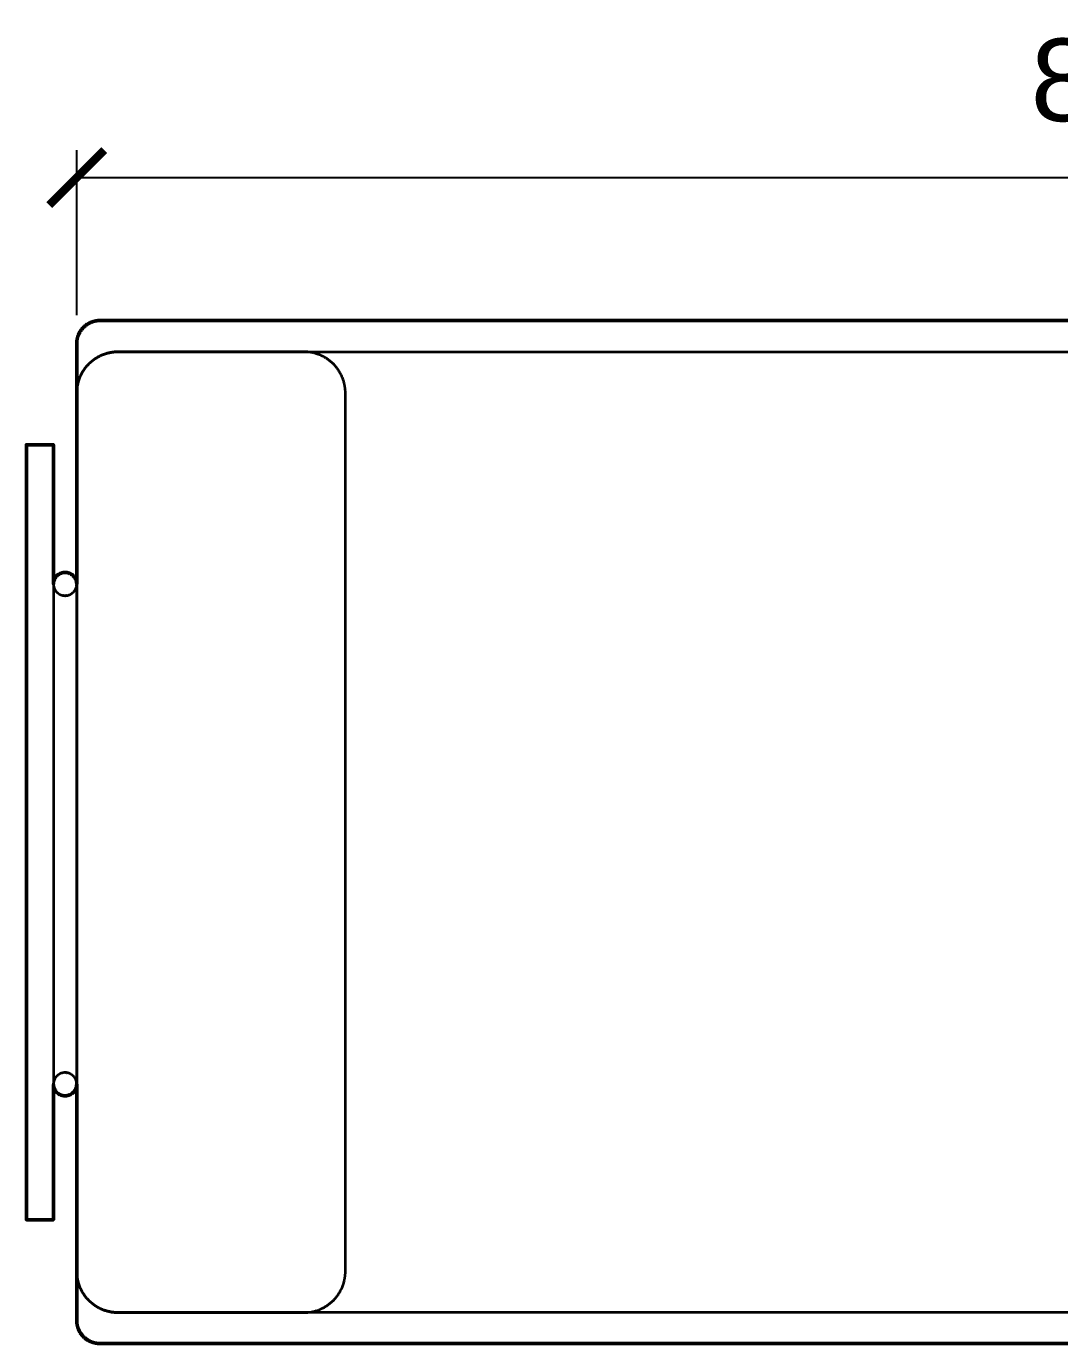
# Model space of a CAD drawing. Header units: millimetres. Extents: x 559 to 2741, y 365 to 1999.
# Drawn here: x 690 to 1254, y 529 to 1248 of the extents above; entities that cross this region are included whole.
import ezdxf

# ---------------------------------------------------------------- set-up
doc = ezdxf.new("R2010")
doc.units = ezdxf.units.MM
doc.layers.add('PDF16_Geometry', color=7, linetype='Continuous', true_color=0x1b7eff)
doc.styles.get("Standard").update_dxf_attribs({"font": 'arial.ttf'})
doc.dimstyles.new('new', dxfattribs={"dimtxt": 45, "dimasz": 30, "dimexe": 15, "dimexo": 15, "dimgap": 30, "dimtad": 1, "dimrnd": 0.5, "dimdsep": 46, "dimtxsty": 'Standard', "dimblk": 'ARCHTICK', "dimcen": 2.5, "dimclrd": 7, "dimclre": 7, "dimadec": 0, "dimazin": 0, "dimtfac": 1, "dimtix": 1, "dimtmove": 0, "dimatfit": 3, "dimldrblk": 'ARCHTICK', "dimfxl": 1, "dimarcsym": 0})

# ---------------------------------------------------------------- blocks, each defined once
blk = doc.blocks.new('_ArchTick')
at = {"color": 0, "linetype": 'ByBlock', "const_width": 0.15}
blk.add_lwpolyline([(-0.5, -0.5), (0.5, 0.5)], dxfattribs=at)
blk = doc.blocks.new('*D8')
at = {"color": 7, "lineweight": -2, "transparency": 16777216}
for p, q in [((717.8, 1090.64), (717.8, 1180.67)), ((1969.2, 1092.15), (1969.2, 1180.67)), ((717.8, 1165.67), (1969.2, 1165.67))]:
    blk.add_line(p, q, dxfattribs=at)
at = {"layer": 'Defpoints', "color": 0, "transparency": 16777216}
for p in [(1969.2, 1165.67), (717.8, 1075.64), (1969.2, 1077.15)]:
    blk.add_point(p, dxfattribs=at)
at = {"color": 7, "lineweight": -2, "transparency": 16777216, "xscale": 30, "yscale": 30, "zscale": 30, "rotation": 180}
blk.add_blockref('_ArchTick', (717.8, 1165.67), dxfattribs=at)
at = {"color": 7, "lineweight": -2, "transparency": 16777216, "xscale": 30, "yscale": 30, "zscale": 30}
blk.add_blockref('_ArchTick', (1969.2, 1165.67), dxfattribs=at)
at = {"color": 0, "transparency": 16777216, "insert": (1343.5, 1218.65), "char_height": 45, "attachment_point": 5}
blk.add_mtext('840mm', dxfattribs=at)

msp = doc.modelspace()

# ---------------------------------------------------------------- linework, layer by layer
at = {"layer": 'PDF16_Geometry', "color": 18, "lineweight": 50, "true_color": 0x000000}
for points in [[(722.726, 1084.986, -0.0024828), (722.986, 1085.183, -0.0000756), (723.252, 1085.372, -0.0026341), (723.521, 1085.555, -0.0026192), (723.796, 1085.727, -0.0072207), (724.073, 1085.893, -0.0028284), (724.353, 1086.052, -0.0000955), (724.637, 1086.204, -0.0043613), (724.923, 1086.348, -0.0028618), (725.212, 1086.483, -0.0013713), (725.504, 1086.611, -0.0017893), (725.795, 1086.732, -0.0029972), (726.089, 1086.843, -0.000039), (726.382, 1086.947, -0.0042508), (726.678, 1087.044, -0.0043213), (726.974, 1087.132, -0.0008892), (727.27, 1087.213, -0.0040382), (727.566, 1087.286, -0.0007493), (727.862, 1087.352, -0.0040594), (728.158, 1087.412, -0.0033592), (728.452, 1087.461, -0.0069719), (728.746, 1087.504, -0.0030121), (729.037, 1087.539, -0.0070573), (729.326, 1087.568, -0.0000376), (729.615, 1087.592, -0.0034349), (729.901, 1087.608, -0.0000736), (730.186, 1087.618, -0.0036833), (730.467, 1087.62), (1956.694, 1087.62, -0.0036631)], [(721.044, 1083.428, 0.0024099), (720.829, 1083.181, 0.0024945), (720.618, 1082.93, 0.0048687), (720.414, 1082.674, 0.0025241), (720.218, 1082.414, 0.0051399), (720.028, 1082.149, 0.0026043), (719.846, 1081.878, 0.0053463), (719.671, 1081.604, 0.0015775), (719.505, 1081.327, 0.0027672), (719.346, 1081.047, 0.0000349), (719.195, 1080.763, 0.0043263), (719.05, 1080.476, 0.0029156), (718.915, 1080.187, -0.0012929), (718.787, 1079.896, 0.0043511), (718.667, 1079.604, 0.0030877), (718.555, 1079.311, 0.0000114), (718.451, 1079.017, 0.0021537), (718.354, 1078.721, 0.0022904), (718.266, 1078.425, -0.0008674), (718.186, 1078.129, 0.0024815), (718.113, 1077.833, 0.0058898), (718.046, 1077.537, 0.0026869), (717.987, 1077.241, 0.0034366), (717.937, 1076.947, -0.0000176), (717.895, 1076.653, 0.0030375), (717.859, 1076.362, 0.0000284), (717.831, 1076.073, 0.0071257), (717.807, 1075.784, 0.0034002), (717.79, 1075.497)], [(722.47, 1084.782, 0.0024912), (722.219, 1084.572, 0.002318), (721.973, 1084.356, -0.0000149), (721.731, 1084.133, 0.0045231), (721.497, 1083.904, 0.0044261), (721.267, 1083.669)], [(717.734, 944.56, -0.003162), (717.757, 944.311, -0.0092486), (717.772, 944.06, -0.0062619), (717.776, 943.806), (717.776, 1047.985), (717.779, 1048.484), (717.788, 1048.989), (717.802, 1049.498), (717.824, 1050.012), (717.779, 1074.931, -0.0036213), (717.781, 1075.213)], [(705.106, 670.658, 0.0001205), (705.095, 596.802), (690.293, 596.802), (690.293, 1019.787), (705.095, 1019.787), (705.095, 943.802)], [(714.522, 949.342, 0.004067), (714.304, 949.458, 0.0015124), (713.857, 949.664, 0.0041914), (713.627, 949.754)], [(707.908, 949.072, 0.0052884), (707.505, 948.778, 0.0053341), (707.288, 948.598, 0.0028075), (707.077, 948.406, 0.0000439), (706.873, 948.203)], [(716.147, 948.053, 0.0045751), (715.931, 948.281, 0.0014922), (715.702, 948.499)], [(717.802, 567.252), (717.788, 567.762), (717.779, 568.266), (717.776, 568.766), (717.776, 670.829, -0.0032478), (717.771, 670.576, -0.00016), (717.757, 670.325, 0.003151), (717.734, 670.076)], [(706.956, 666.347, 0.00391), (707.162, 666.148, 0.0014327), (707.375, 665.961)], [(713.627, 664.879, 0.0080774), (714.082, 665.069, 0.011535), (714.304, 665.175, 0.0043992), (714.522, 665.291)], [(717.781, 541.689, -0.003645), (717.779, 541.971), (717.824, 566.738)], [(717.831, 540.83, 0.0071344), (717.859, 540.541, 0.00309), (717.895, 540.249, 0.0069162), (717.937, 539.955, 0.0034177), (717.987, 539.662, 0.0040059), (718.046, 539.366, 0.0007278), (718.113, 539.069, 0.0040797), (718.186, 538.773, 0.0008674), (718.266, 538.477, 0.0041075), (718.354, 538.181, 0.0041798), (718.451, 537.885, 0.0000361), (718.555, 537.591, 0.0031004), (718.667, 537.298, 0.0017116), (718.787, 537.006, 0.0013581), (718.915, 536.715, 0.003031), (719.05, 536.426, 0.0043037), (719.195, 536.139, -0.0000198), (719.346, 535.855, 0.0026794), (719.505, 535.576, 0.00722), (719.671, 535.299, 0.000138), (719.846, 535.024, 0.0026316), (720.028, 534.754, -0.000129), (720.218, 534.488, 0.0025504), (720.414, 534.228, -0.0000985), (720.618, 533.972, 0.0025372), (720.829, 533.721, 0.0023609), (721.044, 533.475, -0.0001205), (721.267, 533.233, 0.0044262), (721.497, 532.998, 0.0045354), (721.731, 532.769, -0.0000082), (721.973, 532.546, 0.0024842), (722.219, 532.331, 0.002385), (722.47, 532.12, -0.0001484), (722.726, 531.916, 0.0024485), (722.986, 531.719, 0.0051963), (723.251, 531.53, 0.0025724), (723.521, 531.347, 0.0026377), (723.796, 531.175, 0.0018395), (724.073, 531.009, 0.0027357), (724.353, 530.85, 0.0056935), (724.637, 530.698, 0.0040872), (724.923, 530.554, 0.002865), (725.212, 530.419, -0.0011344), (725.504, 530.291, 0.0042168), (725.795, 530.17, 0.0030028), (726.089, 530.059, 0.0001485), (726.382, 529.954, 0.002011), (726.678, 529.857, 0.0021517), (726.974, 529.77, -0.0010821), (727.27, 529.689, 0.0023955), (727.566, 529.616, 0.0059444), (727.862, 529.549, 0.0026061), (728.158, 529.49, 0.0033471), (728.452, 529.44, 0.0002033), (728.746, 529.398, 0.0029876), (729.037, 529.362, 0.0002101), (729.326, 529.334, 0.006924), (729.615, 529.31, 0.0035184), (729.901, 529.293, 0.0000355), (730.186, 529.284, 0.0035538), (730.467, 529.281), (1956.694, 529.281, 0.0035737)]]:
    msp.add_lwpolyline(points, format="xyb", dxfattribs=at)
at = {"layer": 'PDF16_Geometry', "color": 18, "lineweight": 35, "true_color": 0x000000}
for points in [[(722.726, 1084.984, -0.002506), (722.986, 1085.181, -0.0000774), (723.251, 1085.37, -0.0026589), (723.521, 1085.553, -0.0026443), (723.796, 1085.726, -0.0071672), (724.073, 1085.891, -0.002855), (724.353, 1086.05, -0.0001253), (724.637, 1086.202, -0.0043886), (724.923, 1086.346, -0.0029193), (725.212, 1086.481, -0.0014011), (725.504, 1086.609, -0.0018176), (725.795, 1086.73, -0.0030267), (726.089, 1086.841, 0.0000235), (726.382, 1086.945, -0.0041878), (726.678, 1087.043, -0.0042572), (726.974, 1087.13, -0.0009214), (727.27, 1087.211, -0.0040711), (727.566, 1087.284, -0.0007493), (727.862, 1087.35, -0.0040594), (728.158, 1087.41, -0.0033592), (728.452, 1087.459, -0.0069719), (728.746, 1087.502, -0.0030121), (729.037, 1087.538, -0.0069861), (729.326, 1087.566, 0.0000332), (729.615, 1087.59, -0.0034347), (729.901, 1087.606, -0.0001098), (730.186, 1087.616, -0.0036833), (730.467, 1087.618), (1956.694, 1087.618, -0.0036631)], [(722.47, 1084.78, 0.0025136), (722.219, 1084.57, 0.0022918), (721.973, 1084.354, -0.0000381), (721.731, 1084.132, 0.0045047), (721.497, 1083.902, 0.0044261), (721.267, 1083.667, 0.0000398), (721.044, 1083.426, 0.0023867), (720.829, 1083.179, 0.0024693), (720.618, 1082.928, 0.0048861), (720.414, 1082.672, 0.0025241), (720.218, 1082.412, 0.0051451), (720.028, 1082.147, 0.0026246), (719.846, 1081.877, 0.005361), (719.671, 1081.602, 0.0015747), (719.505, 1081.325, 0.0027644), (719.346, 1081.045, 0.0000198), (719.195, 1080.761, 0.0043555), (719.05, 1080.474, 0.0029431), (718.915, 1080.185, -0.0012741), (718.787, 1079.894, 0.0043228), (718.667, 1079.603, 0.0030816), (718.555, 1079.309, 0.0000083), (718.451, 1079.015, 0.0021537), (718.354, 1078.719, 0.0022968), (718.266, 1078.423, -0.0008609), (718.186, 1078.127, 0.0024815), (718.113, 1077.831, 0.0058964), (718.046, 1077.535, 0.0026902), (717.987, 1077.239, 0.003427), (717.937, 1076.945, -0.0000126), (717.895, 1076.651, 0.0030486), (717.859, 1076.36, 0.0000354), (717.831, 1076.071, 0.0071284), (717.807, 1075.782, 0.003401), (717.79, 1075.495)], [(717.781, 541.687, -0.003645), (717.779, 541.969), (717.779, 1074.929, -0.0036249), (717.781, 1075.211)], [(707.555, 948.818, 0.0037355), (707.299, 948.608, 0.0080678), (707.053, 948.385, 0.0067077), (706.821, 948.15, 0.0032732), (706.601, 947.904, 0.0051592), (706.392, 947.646)], [(716.502, 947.62, 0.0086615), (716.296, 947.878, 0.0047059), (716.076, 948.127, 0.0067296), (715.844, 948.364, 0.0085253), (715.6, 948.589, 0.0018433), (715.344, 948.799)], [(706.343, 940.028, 0.00521), (706.546, 939.768, 0.0065877), (706.764, 939.517, 0.0082623), (706.994, 939.277, 0.0067278), (707.235, 939.052, 0.008578), (707.489, 938.839)], [(715.185, 938.683, 0.0081583), (715.448, 938.886, 0.0049179), (715.699, 939.102, 0.0033853), (715.939, 939.332, 0.0051451), (716.166, 939.573, 0.003067), (716.379, 939.827)], [(707.489, 675.789, 0.008578), (707.235, 675.576, 0.0067801), (706.994, 675.351, 0.0035069), (706.764, 675.112, 0.0065877), (706.546, 674.861, 0.005181), (706.343, 674.6)], [(716.379, 674.795, 0.0030358), (716.166, 675.048, 0.0051451), (715.939, 675.29, 0.0034199), (715.699, 675.519, 0.0049179), (715.448, 675.735, 0.0082148), (715.185, 675.939)], [(706.392, 666.98, 0.0051592), (706.601, 666.722, 0.0032408), (706.821, 666.475, 0.0068443), (707.053, 666.241, 0.0080324), (707.299, 666.018, 0.0037355), (707.555, 665.807)], [(715.344, 665.824, 0.0016783), (715.6, 666.035, 0.0050924), (715.844, 666.258, 0.0067475), (716.076, 666.495, 0.0047542), (716.296, 666.743, 0.0085287), (716.502, 667.002)], [(717.79, 541.403, 0.0033673), (717.807, 541.117, -0.0000103), (717.831, 540.828, 0.0071316), (717.859, 540.539, 0.00309), (717.895, 540.247, 0.0069162), (717.937, 539.954, 0.0034232), (717.987, 539.66, 0.0040059), (718.046, 539.364, 0.0007278), (718.113, 539.068, 0.0040797), (718.186, 538.771, 0.0008674), (718.266, 538.475, 0.0041075), (718.354, 538.179, 0.0041798), (718.451, 537.883, 0.000025), (718.555, 537.589, 0.0031004), (718.667, 537.296, 0.0017367), (718.787, 537.004, 0.0013449), (718.915, 536.713, 0.0030175), (719.05, 536.424, 0.004289), (719.195, 536.137, -0.0000349), (719.346, 535.853, 0.0026794), (719.505, 535.574, 0.0072032), (719.671, 535.297, 0.000121), (719.846, 535.022, 0.0026316), (720.028, 534.752, -0.0001106), (720.218, 534.486, 0.0025314), (720.414, 534.226, -0.0000985), (720.618, 533.97, 0.0025372), (720.829, 533.719, 0.0023401), (721.044, 533.473, -0.0001631), (721.267, 533.231, 0.0043823), (721.497, 532.997, 0.004558), (721.731, 532.767, 0.0000381), (721.973, 532.544, 0.0024603), (722.219, 532.329, 0.0023369), (722.47, 532.118, -0.0001484), (722.726, 531.914, 0.0024739), (722.986, 531.718, 0.0051963), (723.251, 531.528, 0.002546), (723.521, 531.346, 0.002611), (723.796, 531.173, 0.0018395), (724.073, 531.007, 0.0027357), (724.353, 530.848, 0.0056935), (724.637, 530.696, 0.0040872), (724.923, 530.552, 0.0028355), (725.212, 530.417, -0.0011639), (725.504, 530.289, 0.0041865), (725.795, 530.168, 0.0029723), (726.089, 530.057, 0.000211), (726.382, 529.953, 0.0020421), (726.678, 529.855, 0.0021841), (726.974, 529.768, -0.0010821), (727.27, 529.687, 0.0023624), (727.566, 529.614, 0.0059118), (727.862, 529.547, 0.0025723), (728.158, 529.488, 0.003313), (728.452, 529.438, 0.0001688), (728.746, 529.396, 0.0029531), (729.037, 529.36, 0.0001747), (729.326, 529.332, 0.006924), (729.615, 529.308, 0.0034829), (729.901, 529.291, 0.0000355), (730.186, 529.282, 0.0035538), (730.467, 529.28), (1956.694, 529.28, 0.0035737)]]:
    msp.add_lwpolyline(points, format="xyb", dxfattribs=at)
msp.add_lwpolyline([(1929.754, 546.199), (740.34, 546.199), (740.089, 546.199), (739.838, 546.204), (739.587, 546.211), (739.334, 546.221), (739.08, 546.232), (738.825, 546.249), (738.569, 546.268), (738.313, 546.289), (738.055, 546.315), (737.797, 546.341), (737.539, 546.372), (737.278, 546.408), (737.018, 546.443), (736.757, 546.484), (736.497, 546.528), (736.234, 546.576), (735.973, 546.626), (735.711, 546.678), (735.448, 546.735), (735.185, 546.796), (734.922, 546.858), (734.659, 546.927), (734.396, 546.995), (734.133, 547.069), (733.87, 547.147), (733.608, 547.227), (733.345, 547.31), (733.082, 547.398), (732.819, 547.488), (732.558, 547.583), (732.296, 547.682), (732.035, 547.782), (731.775, 547.888), (731.516, 547.995), (731.258, 548.108), (731, 548.222), (730.742, 548.341), (730.486, 548.464), (730.233, 548.589), (729.98, 548.72), (729.726, 548.852), (729.475, 548.987), (729.224, 549.127), (728.975, 549.272), (728.729, 549.416), (728.483, 549.568), (728.239, 549.719), (727.995, 549.876), (727.753, 550.037), (727.514, 550.2), (727.277, 550.366), (727.043, 550.534), (726.809, 550.707), (726.576, 550.885), (726.347, 551.062), (726.122, 551.245), (725.897, 551.429), (725.674, 551.619), (725.452, 551.808), (725.234, 552.003), (725.018, 552.199), (724.805, 552.401), (724.597, 552.602), (724.388, 552.808), (724.182, 553.014), (723.981, 553.225), (723.78, 553.438), (723.583, 553.654), (723.389, 553.872), (723.199, 554.092), (723.01, 554.314), (722.825, 554.54), (722.643, 554.767), (722.465, 554.997), (722.29, 555.229), (722.117, 555.461), (721.947, 555.698), (721.781, 555.935), (721.617, 556.174), (721.459, 556.416), (721.302, 556.657), (721.149, 556.901), (720.999, 557.148), (720.853, 557.396), (720.708, 557.645), (720.571, 557.894), (720.433, 558.147), (720.301, 558.398), (720.17, 558.652), (720.045, 558.907), (719.924, 559.163), (719.806, 559.421), (719.69, 559.68), (719.578, 559.938), (719.47, 560.196), (719.365, 560.457), (719.263, 560.717), (719.166, 560.978), (719.072, 561.241), (718.979, 561.504), (718.892, 561.764), (718.809, 562.027), (718.728, 562.29), (718.652, 562.553), (718.577, 562.816), (718.508, 563.081), (718.442, 563.344), (718.378, 563.607), (718.316, 563.87), (718.262, 564.133), (718.207, 564.393), (718.158, 564.656), (718.11, 564.919), (718.068, 565.18), (718.027, 565.44), (717.989, 565.701), (717.956, 565.959), (717.925, 566.22), (717.897, 566.478), (717.871, 566.736), (717.85, 566.992), (717.831, 567.248), (717.817, 567.503), (717.802, 567.757), (717.793, 568.01), (717.786, 568.261), (717.781, 568.513), (717.781, 568.764), (717.781, 1047.982), (717.781, 1048.231), (717.786, 1048.482), (717.793, 1048.733), (717.802, 1048.987), (717.817, 1049.24), (717.831, 1049.496), (717.85, 1049.752), (717.871, 1050.007), (717.897, 1050.266), (717.925, 1050.524), (717.956, 1050.784), (717.989, 1051.043), (718.027, 1051.303), (718.068, 1051.564), (718.11, 1051.824), (718.158, 1052.087), (718.207, 1052.35), (718.262, 1052.611), (718.316, 1052.874), (718.378, 1053.136), (718.442, 1053.399), (718.508, 1053.662), (718.577, 1053.928), (718.652, 1054.191), (718.728, 1054.453), (718.809, 1054.716), (718.892, 1054.979), (718.979, 1055.242), (719.072, 1055.503), (719.166, 1055.766), (719.263, 1056.026), (719.365, 1056.287), (719.47, 1056.547), (719.578, 1056.806), (719.69, 1057.066), (719.806, 1057.322), (719.924, 1057.58), (720.045, 1057.836), (720.17, 1058.092), (720.301, 1058.345), (720.433, 1058.596), (720.571, 1058.85), (720.708, 1059.099), (720.853, 1059.347), (720.999, 1059.596), (721.149, 1059.842), (721.302, 1060.086), (721.459, 1060.328), (721.617, 1060.57), (721.781, 1060.809), (721.947, 1061.046), (722.117, 1061.282), (722.29, 1061.515), (722.465, 1061.747), (722.643, 1061.977), (722.825, 1062.204), (723.01, 1062.429), (723.199, 1062.652), (723.389, 1062.872), (723.583, 1063.09), (723.78, 1063.305), (723.981, 1063.519), (724.182, 1063.729), (724.388, 1063.935), (724.597, 1064.142), (724.805, 1064.343), (725.018, 1064.544), (725.234, 1064.741), (725.452, 1064.935), (725.674, 1065.125), (725.897, 1065.314), (726.122, 1065.499), (726.347, 1065.681), (726.576, 1065.859), (726.809, 1066.037), (727.043, 1066.209), (727.277, 1066.378), (727.514, 1066.543), (727.753, 1066.707), (727.995, 1066.868), (728.239, 1067.024), (728.483, 1067.176), (728.729, 1067.327), (728.975, 1067.472), (729.224, 1067.616), (729.475, 1067.756), (729.726, 1067.891), (729.98, 1068.024), (730.233, 1068.154), (730.486, 1068.28), (730.742, 1068.403), (731, 1068.521), (731.258, 1068.635), (731.516, 1068.749), (731.775, 1068.855), (732.035, 1068.962), (732.296, 1069.061), (732.558, 1069.161), (732.819, 1069.256), (733.082, 1069.346), (733.345, 1069.433), (733.608, 1069.516), (733.87, 1069.597), (734.133, 1069.675), (734.396, 1069.748), (734.659, 1069.817), (734.922, 1069.886), (735.185, 1069.947), (735.448, 1070.009), (735.711, 1070.066), (735.973, 1070.118), (736.234, 1070.168), (736.497, 1070.215), (736.757, 1070.26), (737.018, 1070.3), (737.278, 1070.336), (737.539, 1070.371), (737.797, 1070.402), (738.055, 1070.428), (738.313, 1070.454), (738.569, 1070.475), (738.825, 1070.494), (739.08, 1070.511), (739.334, 1070.523), (739.587, 1070.532), (739.838, 1070.539), (740.089, 1070.544), (740.34, 1070.544), (1929.754, 1070.544)], dxfattribs=at)
for points in [[(740.34, 1070.544), (740.089, 1070.544), (739.838, 1070.539), (739.587, 1070.532), (739.334, 1070.523), (739.08, 1070.511), (738.825, 1070.494), (738.569, 1070.475), (738.313, 1070.454), (738.055, 1070.428), (737.797, 1070.402), (737.539, 1070.371), (737.278, 1070.336), (737.018, 1070.3), (736.757, 1070.26), (736.497, 1070.215), (736.234, 1070.168), (735.973, 1070.118), (735.711, 1070.066), (735.448, 1070.009), (735.185, 1069.947), (734.922, 1069.886), (734.659, 1069.817), (734.396, 1069.748), (734.133, 1069.675), (733.87, 1069.597), (733.608, 1069.516), (733.345, 1069.433), (733.082, 1069.346), (732.819, 1069.256), (732.558, 1069.161), (732.296, 1069.061), (732.035, 1068.962), (731.775, 1068.855), (731.516, 1068.749), (731.258, 1068.635), (731, 1068.521), (730.742, 1068.403), (730.486, 1068.28), (730.233, 1068.154), (729.98, 1068.024), (729.726, 1067.891), (729.475, 1067.756), (729.224, 1067.616), (728.975, 1067.472), (728.729, 1067.327), (728.483, 1067.176), (728.239, 1067.024), (727.995, 1066.868), (727.753, 1066.707), (727.514, 1066.543), (727.277, 1066.378), (727.043, 1066.209), (726.809, 1066.037), (726.576, 1065.859), (726.347, 1065.681), (726.122, 1065.499), (725.897, 1065.314), (725.674, 1065.125), (725.452, 1064.935), (725.234, 1064.741), (725.018, 1064.544), (724.805, 1064.343), (724.597, 1064.142), (724.388, 1063.935), (724.182, 1063.729), (723.981, 1063.519), (723.78, 1063.305), (723.583, 1063.09), (723.389, 1062.872), (723.199, 1062.652), (723.01, 1062.429), (722.825, 1062.204), (722.643, 1061.977), (722.465, 1061.747), (722.29, 1061.515), (722.117, 1061.282), (721.947, 1061.046), (721.781, 1060.809), (721.617, 1060.57), (721.459, 1060.328), (721.302, 1060.086), (721.149, 1059.842), (720.999, 1059.596), (720.853, 1059.347), (720.708, 1059.099), (720.571, 1058.85), (720.433, 1058.596), (720.301, 1058.345), (720.17, 1058.092), (720.045, 1057.836), (719.924, 1057.58), (719.806, 1057.322), (719.69, 1057.066), (719.578, 1056.806), (719.47, 1056.547), (719.365, 1056.287), (719.263, 1056.026), (719.166, 1055.766), (719.072, 1055.503), (718.979, 1055.242), (718.892, 1054.979), (718.809, 1054.716), (718.728, 1054.453), (718.652, 1054.191), (718.577, 1053.928), (718.508, 1053.662), (718.442, 1053.399), (718.378, 1053.136), (718.316, 1052.874), (718.262, 1052.611), (718.207, 1052.35), (718.158, 1052.087), (718.11, 1051.824), (718.068, 1051.564), (718.027, 1051.303), (717.989, 1051.043), (717.956, 1050.784), (717.925, 1050.524), (717.897, 1050.266), (717.871, 1050.007), (717.85, 1049.752), (717.831, 1049.496), (717.817, 1049.24), (717.802, 1048.987), (717.793, 1048.733), (717.786, 1048.482), (717.781, 1048.231), (717.781, 1047.982), (717.781, 568.764), (717.781, 568.513), (717.786, 568.261), (717.793, 568.01), (717.802, 567.757), (717.817, 567.503), (717.831, 567.248), (717.85, 566.992), (717.871, 566.736), (717.897, 566.478), (717.925, 566.22), (717.956, 565.959), (717.989, 565.701), (718.027, 565.44), (718.068, 565.18), (718.11, 564.919), (718.158, 564.656), (718.207, 564.393), (718.262, 564.133), (718.316, 563.87), (718.378, 563.607), (718.442, 563.344), (718.508, 563.081), (718.577, 562.816), (718.652, 562.553), (718.728, 562.29), (718.809, 562.027), (718.892, 561.764), (718.979, 561.504), (719.072, 561.241), (719.166, 560.978), (719.263, 560.717), (719.365, 560.457), (719.47, 560.196), (719.578, 559.938), (719.69, 559.68), (719.806, 559.421), (719.924, 559.163), (720.045, 558.907), (720.17, 558.652), (720.301, 558.398), (720.433, 558.147), (720.571, 557.894), (720.708, 557.645), (720.853, 557.396), (720.999, 557.148), (721.149, 556.901), (721.302, 556.657), (721.459, 556.416), (721.617, 556.174), (721.781, 555.935), (721.947, 555.698), (722.117, 555.461), (722.29, 555.229), (722.465, 554.997), (722.643, 554.767), (722.825, 554.54), (723.01, 554.314), (723.199, 554.092), (723.389, 553.872), (723.583, 553.654), (723.78, 553.438), (723.981, 553.225), (724.182, 553.014), (724.388, 552.808), (724.597, 552.602), (724.805, 552.401), (725.018, 552.199), (725.234, 552.003), (725.452, 551.808), (725.674, 551.619), (725.897, 551.429), (726.122, 551.245), (726.347, 551.062), (726.576, 550.885), (726.809, 550.707), (727.043, 550.534), (727.277, 550.366), (727.514, 550.2), (727.753, 550.037), (727.995, 549.876), (728.239, 549.719), (728.483, 549.568), (728.729, 549.416), (728.975, 549.272), (729.224, 549.127), (729.475, 548.987), (729.726, 548.852), (729.98, 548.72), (730.233, 548.589), (730.486, 548.464), (730.742, 548.341), (731, 548.222), (731.258, 548.108), (731.516, 547.995), (731.775, 547.888), (732.035, 547.782), (732.296, 547.682), (732.558, 547.583), (732.819, 547.488), (733.082, 547.398), (733.345, 547.31), (733.608, 547.227), (733.87, 547.147), (734.133, 547.069), (734.396, 546.995), (734.659, 546.927), (734.922, 546.858), (735.185, 546.796), (735.448, 546.735), (735.711, 546.678), (735.973, 546.626), (736.234, 546.576), (736.497, 546.528), (736.757, 546.484), (737.018, 546.443), (737.278, 546.408), (737.539, 546.372), (737.797, 546.341), (738.055, 546.315), (738.313, 546.289), (738.569, 546.268), (738.825, 546.249), (739.08, 546.232), (739.334, 546.221), (739.587, 546.211), (739.838, 546.204), (740.089, 546.199), (740.34, 546.199), (841.961, 546.199), (842.21, 546.199), (842.461, 546.204), (842.715, 546.211), (842.968, 546.221), (843.221, 546.232), (843.477, 546.249), (843.733, 546.268), (843.989, 546.289), (844.247, 546.315), (844.505, 546.341), (844.763, 546.372), (845.024, 546.408), (845.282, 546.443), (845.545, 546.484), (845.805, 546.528), (846.066, 546.576), (846.328, 546.626), (846.591, 546.678), (846.854, 546.735), (847.117, 546.796), (847.38, 546.858), (847.643, 546.927), (847.906, 546.995), (848.168, 547.069), (848.431, 547.147), (848.694, 547.227), (848.957, 547.31), (849.22, 547.398), (849.483, 547.488), (849.743, 547.583), (850.004, 547.682), (850.264, 547.782), (850.525, 547.888), (850.785, 547.995), (851.043, 548.108), (851.302, 548.222), (851.557, 548.341), (851.813, 548.464), (852.069, 548.589), (852.322, 548.72), (852.576, 548.852), (852.827, 548.987), (853.078, 549.127), (853.326, 549.272), (853.573, 549.416), (853.819, 549.568), (854.063, 549.719), (854.307, 549.876), (854.546, 550.037), (854.785, 550.2), (855.024, 550.366), (855.259, 550.534), (855.493, 550.707), (855.723, 550.885), (855.953, 551.062), (856.18, 551.245), (856.405, 551.429), (856.628, 551.619), (856.848, 551.808), (857.066, 552.003), (857.281, 552.199), (857.494, 552.401), (857.705, 552.602), (857.914, 552.808), (858.117, 553.014), (858.321, 553.225), (858.52, 553.438), (858.716, 553.654), (858.911, 553.872), (859.102, 554.092), (859.289, 554.314), (859.474, 554.54), (859.657, 554.767), (859.837, 554.997), (860.012, 555.229), (860.185, 555.461), (860.355, 555.698), (860.521, 555.935), (860.684, 556.174), (860.843, 556.416), (860.999, 556.657), (861.153, 556.901), (861.302, 557.148), (861.449, 557.396), (861.591, 557.645), (861.731, 557.894), (861.868, 558.147), (862.001, 558.398), (862.129, 558.652), (862.254, 558.907), (862.378, 559.163), (862.496, 559.421), (862.612, 559.68), (862.723, 559.938), (862.832, 560.196), (862.936, 560.457), (863.038, 560.717), (863.135, 560.978), (863.23, 561.241), (863.32, 561.504), (863.408, 561.764), (863.493, 562.027), (863.574, 562.29), (863.649, 562.553), (863.723, 562.816), (863.794, 563.081), (863.86, 563.344), (863.924, 563.607), (863.983, 563.87), (864.04, 564.133), (864.095, 564.393), (864.144, 564.656), (864.192, 564.919), (864.234, 565.18), (864.275, 565.44), (864.312, 565.701), (864.346, 565.959), (864.376, 566.22), (864.405, 566.478), (864.428, 566.736), (864.452, 566.992), (864.469, 567.248), (864.485, 567.503), (864.497, 567.757), (864.509, 568.01), (864.516, 568.261), (864.518, 568.513), (864.521, 568.764), (864.521, 1047.982), (864.518, 1048.231), (864.516, 1048.482), (864.509, 1048.733), (864.497, 1048.987), (864.485, 1049.24), (864.469, 1049.496), (864.452, 1049.752), (864.428, 1050.007), (864.405, 1050.266), (864.376, 1050.524), (864.346, 1050.784), (864.312, 1051.043), (864.275, 1051.303), (864.234, 1051.564), (864.192, 1051.824), (864.144, 1052.087), (864.095, 1052.35), (864.04, 1052.611), (863.983, 1052.874), (863.924, 1053.136), (863.86, 1053.399), (863.794, 1053.662), (863.723, 1053.928), (863.649, 1054.191), (863.574, 1054.453), (863.493, 1054.716), (863.408, 1054.979), (863.32, 1055.242), (863.23, 1055.503), (863.135, 1055.766), (863.038, 1056.026), (862.936, 1056.287), (862.832, 1056.547), (862.723, 1056.806), (862.612, 1057.066), (862.496, 1057.322), (862.378, 1057.58), (862.254, 1057.836), (862.129, 1058.092), (862.001, 1058.345), (861.868, 1058.596), (861.731, 1058.85), (861.591, 1059.099), (861.449, 1059.347), (861.302, 1059.596), (861.153, 1059.842), (860.999, 1060.086), (860.843, 1060.328), (860.684, 1060.57), (860.521, 1060.809), (860.355, 1061.046), (860.185, 1061.282), (860.012, 1061.515), (859.837, 1061.747), (859.657, 1061.977), (859.474, 1062.204), (859.289, 1062.429), (859.102, 1062.652), (858.911, 1062.872), (858.716, 1063.09), (858.52, 1063.305), (858.321, 1063.519), (858.117, 1063.729), (857.914, 1063.935), (857.705, 1064.142), (857.494, 1064.343), (857.281, 1064.544), (857.066, 1064.741), (856.848, 1064.935), (856.628, 1065.125), (856.405, 1065.314), (856.18, 1065.499), (855.953, 1065.681), (855.723, 1065.859), (855.493, 1066.037), (855.259, 1066.209), (855.024, 1066.378), (854.785, 1066.543), (854.546, 1066.707), (854.307, 1066.868), (854.063, 1067.024), (853.819, 1067.176), (853.573, 1067.327), (853.326, 1067.472), (853.078, 1067.616), (852.827, 1067.756), (852.576, 1067.891), (852.322, 1068.024), (852.069, 1068.154), (851.813, 1068.28), (851.557, 1068.403), (851.302, 1068.521), (851.043, 1068.635), (850.785, 1068.749), (850.525, 1068.855), (850.264, 1068.962), (850.004, 1069.061), (849.743, 1069.161), (849.483, 1069.256), (849.22, 1069.346), (848.957, 1069.433), (848.694, 1069.516), (848.431, 1069.597), (848.168, 1069.675), (847.906, 1069.748), (847.643, 1069.817), (847.38, 1069.886), (847.117, 1069.947), (846.854, 1070.009), (846.591, 1070.066), (846.328, 1070.118), (846.066, 1070.168), (845.805, 1070.215), (845.545, 1070.26), (845.282, 1070.3), (845.024, 1070.336), (844.763, 1070.371), (844.505, 1070.402), (844.247, 1070.428), (843.989, 1070.454), (843.733, 1070.475), (843.477, 1070.494), (843.221, 1070.511), (842.968, 1070.523), (842.715, 1070.532), (842.461, 1070.539), (842.21, 1070.544), (841.961, 1070.544)], [(690.293, 1019.787), (705.095, 1019.787), (705.095, 596.804), (690.293, 596.804)]]:
    msp.add_lwpolyline(points, close=True, dxfattribs=at)
at = {"layer": 'PDF16_Geometry', "color": 18, "lineweight": 50, "true_color": 0x000000}
for centre, radius, start, end in [((711.916, 942.493), 7.736, 110.076284, 111.653023), ((725.557, 903.38), 49.159, 109.109348, 109.360751), ((695.461, 995.813), 48.068, 286.936933, 287.196778), ((711.139, 944.82), 5.282, 103.726901, 106.119764), ((712.966, 937.557), 12.771, 102.954427, 103.959505), ((711.139, 945.197), 4.916, 99.521519, 102.163349), ((728.171, 837.932), 113.525, 98.928788, 99.043746), ((719.608, 877.766), 72.88, 96.957055, 97.139024), ((711.555, 942.041), 8.106, 93.839095, 95.48507), ((711.576, 941.324), 8.823, 92.135444, 93.659985), ((711.544, 932.44), 17.702, 90.195548, 90.962068), ((711.419, 943.91), 6.233, 87.204028, 89.403778), ((711.181, 940.57), 9.581, 85.323153, 86.756917), ((714.012, 969.752), 19.74, 264.041456, 264.745933), ((709.714, 931.077), 19.181, 81.813166, 82.541482), ((704.445, 904.514), 46.245, 79.736561, 80.037574), ((710.476, 939.309), 10.936, 77.067518, 78.350065), ((709.144, 934.948), 15.488, 74.96979, 75.875013), ((535.642, 363.808), 612.392, 73.126444, 73.149365), ((711.062, 942.736), 7.473, 69.920619, 71.804204), ((715.21, 943.711), 10.116, 178.174155, 179.489254), ((710.141, 943.849), 5.045, 175.911381, 177.904963), ((582.449, 954.234), 123.068, 355.327551, 355.409435), ((716.001, 943.297), 10.932, 173.366868, 174.290913), ((709.474, 944.063), 4.361, 171.142926, 173.467366), ((644.145, 954.719), 61.832, 350.707958, 350.872506), ((717.818, 942.614), 12.831, 168.892254, 169.688981), ((696.855, 946.987), 8.585, 347.204476, 348.401328), ((714.159, 943.116), 9.149, 164.939431, 166.439593), ((712.076, 943.6), 7.012, 162.377655, 164.337103), ((712.977, 943.244), 7.979, 160.1735, 161.900387), ((642.53, 969.927), 67.353, 339.146215, 339.350921), ((728.106, 936.038), 24.728, 154.68048, 155.237912), ((716.813, 940.974), 12.415, 151.874648, 152.984455), ((717.003, 940.637), 12.743, 149.86333, 150.941351), ((718.651, 939.37), 14.807, 147.897124, 148.823007), ((717.045, 940.005), 13.112, 145.483423, 146.519805), ((718.469, 938.676), 15.041, 143.482193, 144.386229), ((747.522, 915.614), 52.129, 141.854987, 142.112778), ((714.746, 940.953), 10.706, 138.908578, 140.158431), ((715.904, 937.915), 13.731, 126.776606, 127.707545), ((696.769, 966.426), 20.621, 302.694864, 303.298996), ((715.154, 937.676), 13.508, 120.613531, 121.528321), ((719.304, 929.728), 22.467, 118.853385, 119.399577), ((712.163, 942.333), 7.983, 116.111759, 117.617145), ((717.29, 931.293), 20.154, 114.800982, 115.388294), ((712.233, 941.84), 8.46, 112.01642, 113.669817), ((711.767, 944.632), 5.449, 64.856673, 67.443494), ((711.186, 943.392), 6.821, 58.671908, 60.722414), ((708.717, 939.474), 11.452, 57.087894, 58.307393), ((761.128, 1016.524), 81.737, 235.591656, 235.762509), ((710.201, 942.11), 8.438, 52.52645, 54.17005), ((710.182, 942.256), 8.335, 50.155252, 51.81071), ((697.907, 928.195), 26.998, 48.767498, 49.273429), ((707.012, 940.002), 12.177, 40.301359, 41.391784), ((709.91, 942.603), 8.284, 37.949588, 39.545841), ((707.168, 940.57), 11.698, 36.426154, 37.544391), ((711.346, 943.757), 6.444, 33.687216, 35.685286), ((740.256, 962.396), 27.955, 212.609219, 213.065751), ((689.059, 930.354), 32.451, 30.767311, 31.157388), ((709.529, 942.804), 8.496, 27.76916, 29.241553), ((709.872, 943.01), 8.097, 26.084263, 27.605759), ((710.114, 943.156), 7.815, 24.355147, 25.908725), ((679.122, 930.308), 41.362, 22.558622, 22.864529), ((794.016, 975.544), 82.127, 200.952761, 201.113893), ((734.497, 951.718), 18.039, 198.616498, 199.35629), ((742.932, 953.384), 26.577, 196.717786, 197.224995), ((702.855, 941.643), 15.193, 13.857364, 14.760812), ((704.481, 942.271), 13.465, 11.89038, 12.922389), ((711.343, 943.807), 6.435, 8.91298, 11.097274), ((707.509, 943.294), 10.303, 7.054, 8.423282), ((963.233, 681.029), 258.335, 182.300963, 182.339855), ((709.872, 670.716), 4.764, 182.807144, 184.919524), ((714.342, 671.091), 9.25, 184.862758, 185.952933), ((667.478, 665.461), 37.952, 6.803716, 7.070218), ((709.827, 670.561), 4.703, 187.378165, 189.536458), ((692.832, 667.353), 12.594, 10.307929, 11.119321), ((713.735, 671.355), 8.69, 191.610913, 192.79288), ((749.616, 680.127), 45.627, 193.557242, 193.78371), ((713.344, 671.37), 8.314, 194.732705, 196.37596), ((732.074, 665.54), 14.963, 165.235492, 166.153029), ((709.377, 671.288), 8.453, 346.769385, 348.413036), ((6208.777, -299.078), 5575.905, 169.993068, 169.995589), ((700.442, 672.301), 17.434, 351.858169, 352.667517), ((336.974, 551.184), 386.782, 17.702856, 17.738583), ((714.812, 672.024), 9.912, 199.000987, 200.382177), ((713.602, 671.709), 8.669, 201.21644, 202.803605), ((715.052, 672.378), 10.265, 203.109516, 204.453535), ((720.567, 675.34), 16.517, 205.890006, 206.724156), ((719.204, 674.997), 15.148, 207.881598, 208.787411), ((712.199, 671.24), 7.2, 209.430438, 211.331133), ((716.902, 674.333), 12.827, 212.207952, 213.264288), ((715.188, 673.418), 10.893, 214.185466, 215.429326), ((713.688, 672.485), 9.131, 216.112295, 217.598773), ((721.202, 678.822), 18.956, 218.917791, 219.630225), ((714.397, 673.424), 10.273, 220.651057, 221.951842), ((713.537, 673.646), 9.854, 232.585995, 233.875224), ((716.072, 677.46), 14.43, 234.676476, 235.547629), ((720.352, 684.526), 22.683, 236.728466, 237.277674), ((715.11, 676.881), 13.421, 238.463294, 239.384074), ((712.617, 672.906), 8.731, 240.176329, 241.58178), ((720.583, 688.941), 26.632, 242.927009, 243.378145), ((712.099, 672.255), 7.914, 244.157788, 245.653493), ((730.005, 715.021), 54.275, 247.043411, 247.301095), ((714.861, 679.881), 16.018, 248.772287, 249.533698), ((716.684, 685.802), 22.205, 250.469018, 251.025658), ((728.998, 728.128), 66.269, 252.85659, 253.045047), ((299.243, -875.689), 1594.168, 75.072862, 75.080789), ((711.509, 670.993), 6.516, 255.575844, 257.545576), ((733.588, 786.644), 124.253, 259.105195, 259.209712), ((718.328, 714.462), 50.512, 260.884641, 261.143011), ((723.363, 766.983), 103.229, 262.870267, 262.998741), ((712.125, 679.555), 15.091, 264.89003, 265.774092), ((711.985, 681.434), 16.958, 266.71148, 267.504639), ((711.454, 673.477), 8.987, 268.683392, 270.193386), ((704.813, 893.832), 229.439, 271.66622, 271.725975), ((710.311, 686.537), 22.085, 273.665891, 274.287921), ((710.322, 682.469), 18.03, 275.220655, 275.991956), ((711.079, 673.642), 9.173, 277.044751, 278.567663), ((711.315, 671.606), 7.125, 279.130544, 281.084323), ((709.659, 679.089), 14.788, 281.806167, 282.754581), ((710.267, 675.368), 11.027, 283.941747, 285.213171), ((711.32, 671.214), 6.743, 285.837048, 287.918951), ((708.747, 678.57), 14.535, 288.648372, 289.616728), ((696.549, 704.424), 43.084, 293.686355, 294.013478), ((707.384, 677.747), 14.356, 299.815687, 300.789991), ((702.858, 684.425), 22.414, 301.99052, 302.613598), ((709.688, 673.458), 9.497, 303.569767, 305.039899), ((709.888, 672.946), 8.964, 305.868957, 307.415878), ((709.835, 672.802), 8.883, 308.249412, 309.802848), ((709.525, 672.957), 9.201, 310.667447, 312.161847), ((680.22, 700.412), 49.348, 316.358118, 316.721892), ((693.407, 686.407), 30.168, 318.918101, 319.358105), ((710.46, 671.591), 7.579, 320.379912, 322.124659), ((711.734, 670.625), 5.982, 321.934687, 324.122419), ((3000.933, -913.896), 2778.107, 145.307995, 145.312629), ((692.635, 682.979), 28.726, 326.931037, 327.375188), ((710.217, 671.585), 7.776, 328.23553, 329.863991), ((702.248, 675.787), 16.781, 331.118989, 331.864364), ((702.862, 675.172), 15.952, 332.771664, 333.544013), ((703.439, 674.611), 15.189, 334.468382, 335.267746), ((734.481, 661.158), 18.651, 156.949232, 157.627617), ((704.861, 673.375), 13.393, 338.470548, 339.458579), ((699.904, 674.817), 18.545, 340.661787, 341.381686), ((707.055, 672.201), 10.934, 342.406724, 343.639285), ((739.058, 542.492), 21.296, 182.926322, 183.698562)]:
    msp.add_arc(centre, radius, start, end, dxfattribs=at)
at = {"layer": 'PDF16_Geometry', "color": 18, "lineweight": 35, "true_color": 0x000000}
for centre, radius, start, end in [((712.402, 941.257), 9.065, 110.074752, 111.467564), ((809.348, 656.685), 309.695, 108.808632, 108.849366), ((714.622, 933.346), 17.273, 106.520922, 107.251552), ((396.062, 2126.69), 1217.866, 284.92409, 284.934467), ((712.307, 940.12), 10.127, 102.365323, 103.616708), ((439.741, 2331.592), 1407.792, 281.073733, 281.082768), ((711.367, 944.148), 5.993, 97.600557, 99.707761), ((711.891, 939.893), 10.28, 96.122796, 97.358894), ((722.686, 813.193), 137.437, 94.871417, 94.963575), ((711.805, 937.488), 12.669, 92.579331, 93.576814), ((711.473, 938.445), 11.702, 90.083136, 91.161554), ((699.783, 407.797), 542.476, 88.743836, 88.767104), ((711.176, 938.788), 11.366, 86.365988, 87.477867), ((723.799, 1087.183), 137.569, 265.036417, 265.128486), ((711.396, 943.658), 6.494, 81.672594, 83.632004), ((710.574, 938.598), 11.62, 80.187696, 81.276273), ((700.29, 887.522), 63.717, 78.704297, 78.901851), ((709.21, 934.088), 16.311, 76.614527, 77.391485), ((710.598, 940.952), 9.317, 72.436468, 73.791058), ((910.071, 1526.22), 609.012, 251.160445, 251.181159), ((711.803, 944.818), 5.268, 67.446428, 69.852466), ((716.672, 943.721), 11.573, 178.838701, 179.92932), ((717.228, 944.016), 12.132, 181.325764, 182.366571), ((971.432, 932.619), 266.571, 177.515355, 177.562737), ((527.535, 931.955), 177.947, 3.653588, 3.724658), ((715.992, 943.467), 10.904, 175.113219, 176.273928), ((716.054, 944.242), 10.974, 184.95169, 186.106973), ((586.745, 957.238), 119.077, 353.808927, 353.915523), ((710.963, 943.723), 5.857, 186.354425, 188.504751), ((711.049, 943.831), 5.949, 170.288698, 172.411859), ((1538.009, 1087.529), 845.311, 189.854504, 189.869498), ((717.26, 942.717), 12.259, 169.017505, 170.053332), ((719.754, 945.562), 14.837, 191.362586, 192.213039), ((762.156, 932.657), 58.265, 167.500554, 167.717576), ((716.973, 942.391), 12.049, 165.142684, 166.188972), ((743.86, 934.339), 40.112, 163.559342, 163.873019), ((723.078, 940.045), 18.569, 161.612586, 162.296648), ((737.1, 934.384), 33.675, 159.62416, 159.997746), ((717.21, 941.476), 12.562, 157.35601, 158.359097), ((731.285, 934.958), 28.068, 155.688589, 156.138729), ((717.787, 940.742), 13.39, 153.519266, 154.466861), ((292.865, 1168.36), 468.663, 331.775021, 331.801967), ((733.758, 930.877), 32.134, 149.682003, 150.077455), ((724.556, 935.5), 21.868, 147.387156, 147.967433), ((713.221, 942.545), 8.525, 144.721269, 146.209439), ((713.184, 942.531), 8.502, 143.013554, 144.498205), ((719.033, 933.635), 19.034, 126.421031, 127.088324), ((712.637, 942.024), 8.487, 123.802678, 125.297417), ((711.708, 943.363), 6.858, 121.743823, 123.577163), ((353.856, 1539.7), 688.611, 300.959553, 300.977938), ((714.763, 937.75), 13.249, 118.293875, 119.252004), ((720.596, 925.722), 26.61, 116.602982, 117.077308), ((712.573, 941.298), 9.092, 113.95397, 115.349741), ((1202.842, -229.508), 1278.401, 112.720147, 112.730043), ((708.699, 937.487), 13.229, 66.247326, 67.207533), ((711.278, 943.568), 6.625, 63.572987, 65.478781), ((702.386, 925.857), 26.443, 62.92119, 63.398519), ((710.362, 941.87), 8.557, 60.194945, 61.66461), ((537.534, 654.003), 344.318, 59.012871, 59.049639), ((707.176, 937.315), 14.106, 56.368071, 57.264581), ((710.843, 943.034), 7.315, 53.743459, 55.472826), ((970.073, 1285.498), 422.2, 232.860978, 232.890804), ((709.873, 942.623), 8.302, 35.483864, 37.004376), ((699.635, 935.832), 20.584, 33.720956, 34.333527), ((709.592, 942.688), 8.498, 31.060114, 32.544946), ((709.394, 942.606), 8.71, 29.390809, 30.849733), ((318.06, 732.757), 452.756, 28.197017, 28.22491), ((705.596, 940.957), 12.841, 25.512884, 26.500989), ((690.624, 934.493), 29.143, 23.869567, 24.303115), ((705.547, 941.396), 12.706, 21.646561, 22.638333), ((-2556.633, -244.103), 3483.612, 19.973951, 19.977599), ((708.464, 942.836), 9.469, 17.374649, 18.716117), ((2270.531, 1394.168), 1616.496, 196.108374, 196.116239), ((705.757, 942.32), 12.214, 13.818084, 14.85026), ((774.003, 957.512), 57.706, 192.281372, 192.500497), ((707.84, 944.546), 10.016, 347.582309, 348.842066), ((711.802, 943.89), 5.972, 8.800691, 10.923312), ((1550.506, 797.935), 845.311, 170.130502, 170.145496), ((706.121, 943.056), 11.713, 7.5019, 8.578634), ((706.014, 944.588), 11.824, 351.426412, 352.493054), ((599.351, 931.744), 119.077, 6.084477, 6.191073), ((711.469, 943.829), 6.316, 352.856775, 354.866366), ((706.678, 943.42), 11.119, 3.737317, 4.875537), ((540.189, 954.824), 177.947, 356.275342, 356.346412), ((705.677, 943.645), 12.107, 1.324686, 2.367649), ((706.438, 943.96), 11.346, 357.597375, 358.71029), ((755.443, 954.442), 51.609, 193.466723, 193.712923), ((717.298, 945.423), 12.416, 195.011502, 196.032513), ((744.357, 954.144), 40.842, 197.306537, 197.616538), ((717.325, 945.855), 12.571, 198.895682, 199.903038), ((710.489, 943.404), 5.31, 200.145396, 202.53297), ((726.523, 950.362), 22.788, 203.244192, 203.796302), ((2319.052, 1709.078), 1786.807, 205.452776, 205.459843), ((713.53, 944.864), 8.685, 206.648449, 208.109263), ((727.052, 952.673), 24.297, 209.328676, 209.848911), ((737.368, 959.915), 36.867, 211.630888, 211.973124), ((718.01, 948.05), 14.165, 212.724368, 213.617344), ((716.85, 950.808), 15.195, 231.96966, 232.803793), ((373.03, 467.583), 577.871, 54.592186, 54.614077), ((711.886, 944.438), 7.12, 235.411694, 237.198445), ((712.473, 945.407), 8.253, 237.416026, 238.944606), ((720.716, 960.124), 25.119, 240.15629, 240.659482), ((712.496, 945.878), 8.674, 241.876178, 243.33857), ((895.208, 1329.552), 433.63, 244.511591, 244.540706), ((712.509, 946.27), 9.034, 245.781347, 247.173752), ((720.611, 967.342), 31.606, 248.454666, 248.855658), ((713.524, 949.768), 12.662, 250.083918, 251.083753), ((721.296, 975.138), 39.191, 252.358452, 252.681489), ((712.994, 949.425), 12.176, 253.957566, 254.998478), ((695.769, 878.991), 60.338, 76.3013, 76.511846), ((712.191, 947.274), 9.895, 257.554989, 258.829926), ((711.408, 943.444), 5.985, 259.079764, 261.197044), ((661.568, 561.357), 379.341, 82.556649, 82.589836), ((712.095, 950.662), 13.233, 263.992387, 264.950444), ((719.104, 1062.232), 125.02, 266.251164, 266.352312), ((711.633, 949.028), 11.573, 267.606506, 268.697532), ((711.353, 949.161), 11.703, 270.083131, 271.161546), ((733.932, 420.689), 517.254, 92.451101, 92.47552), ((711.101, 948.38), 10.933, 273.720468, 274.877938), ((711.536, 943.116), 5.651, 275.021469, 277.267542), ((774.534, 529.333), 412.902, 98.645048, 98.67563), ((710.412, 949.293), 11.928, 279.932958, 280.997229), ((702.469, 984.607), 48.12, 282.260178, 282.522907), ((709.926, 949.715), 12.445, 283.838675, 284.851485), ((724.857, 897.896), 41.485, 106.137243, 106.4405), ((710.589, 946.504), 9.175, 287.359958, 288.744328), ((711.011, 944.998), 7.614, 289.378648, 291.030734), ((709.091, 949.612), 12.61, 291.650527, 292.64966), ((706.85, 953.924), 17.457, 293.986233, 295.054179), ((710.289, 945.98), 8.808, 296.672582, 298.11267), ((703.331, 957.996), 22.69, 299.313593, 299.870635), ((711.16, 944.319), 6.931, 300.055414, 301.882077), ((707.227, 950.247), 14.043, 302.733065, 303.63361), ((476.018, 1275.134), 412.796, 305.376536, 305.407179), ((704.297, 949.27), 15.335, 321.990565, 322.817255), ((704.699, 948.689), 14.665, 323.675767, 324.543842), ((699.585, 951.835), 20.66, 325.664168, 326.274447), ((709.556, 944.966), 8.554, 327.459951, 328.934989), ((695.572, 952.778), 24.569, 330.157522, 330.672035), ((711.09, 944.035), 6.759, 330.854155, 332.722833), ((705.186, 946.873), 13.307, 333.514255, 334.467598), ((712.44, 943.382), 5.257, 334.711939, 337.115379), ((697.393, 949.458), 21.485, 337.793343, 338.385772), ((711.422, 943.823), 6.366, 339.026015, 341.022435), ((699.821, 947.61), 18.569, 341.612586, 342.296648), ((705.742, 945.347), 12.246, 343.960993, 344.996173), ((767.97, 930.107), 51.824, 166.286995, 166.53217), ((720.716, 654.504), 25.119, 119.340518, 119.84371), ((712.549, 668.649), 8.788, 116.67092, 118.114332), ((988.359, 89.403), 650.345, 115.458585, 115.477997), ((712.459, 668.474), 8.907, 112.816356, 114.228544), ((720.907, 646.54), 32.409, 111.155016, 111.54609), ((713.565, 664.739), 12.79, 108.915463, 109.90528), ((721.296, 639.49), 39.191, 107.318511, 107.641548), ((712.994, 665.203), 12.176, 105.001522, 106.042434), ((696.434, 732.863), 57.485, 283.488877, 283.709876), ((712.173, 667.433), 9.814, 101.158794, 102.444223), ((711.408, 671.185), 5.985, 98.802956, 100.920236), ((661.568, 1053.271), 379.341, 277.410164, 277.443351), ((712.082, 664.109), 13.09, 95.050423, 96.018956), ((719.104, 552.396), 125.02, 93.647688, 93.748836), ((711.636, 665.484), 11.689, 91.301755, 92.381896), ((711.353, 665.467), 11.703, 88.838454, 89.916869), ((900.724, 5071.083), 4397.984, 267.535253, 267.538125), ((711.101, 666.248), 10.933, 85.122062, 86.279532), ((711.54, 671.538), 5.625, 82.733277, 84.989895), ((774.534, 1085.295), 412.902, 261.32437, 261.354952), ((710.389, 665.218), 12.048, 79.00203, 80.055736), ((702.469, 630.022), 48.12, 77.477093, 77.739822), ((709.926, 664.913), 12.445, 75.148515, 76.161325), ((724.857, 716.732), 41.485, 253.5595, 253.862757), ((710.569, 668.06), 9.242, 71.266581, 72.640775), ((710.993, 669.584), 7.663, 68.968687, 70.610329), ((709.184, 665.246), 12.362, 67.340335, 68.359477), ((711.515, 671.195), 5.976, 62.841476, 65.988716), ((710.289, 668.641), 8.808, 61.88733, 63.327418), ((703.331, 656.625), 22.69, 60.129365, 60.686407), ((717.225, 670.61), 12.129, 177.633721, 178.675134), ((716.684, 670.905), 11.585, 180.070891, 181.16069), ((977.108, 682.245), 272.253, 182.436691, 182.483103), ((520.183, 683.142), 185.314, 356.277539, 356.345797), ((716.029, 671.161), 10.941, 183.72698, 184.884029), ((716.082, 670.382), 11.003, 173.896643, 175.04942), ((582.715, 656.959), 123.13, 6.08425, 6.18737), ((710.991, 670.9), 5.885, 171.498455, 173.637577), ((711.003, 670.788), 5.903, 187.582989, 189.72201), ((717.049, 671.871), 12.045, 189.940951, 190.994887), ((720.016, 669.009), 15.105, 167.793293, 168.628564), ((759.288, 681.337), 55.328, 192.275331, 192.503899), ((753.041, 660.766), 49.137, 166.282309, 166.54092), ((717.224, 672.298), 12.308, 193.818865, 194.843372), ((716.98, 669.292), 12.086, 163.956708, 165.005841), ((745.416, 680.741), 41.733, 196.133072, 196.434567), ((743.57, 660.73), 40.016, 162.380267, 162.696659), ((717.286, 668.786), 12.53, 160.097281, 161.108078), ((710.574, 671.188), 5.401, 157.480961, 159.827276), ((717.935, 668.065), 13.397, 156.249794, 157.198184), ((-972.016, 1472.515), 1858.259, 334.532351, 334.539145), ((713.634, 669.71), 8.802, 151.900471, 153.341817), ((725.659, 662.748), 22.695, 150.135734, 150.692753), ((735.882, 655.628), 35.122, 148.008676, 148.367819), ((718.159, 666.477), 14.345, 146.374966, 147.256402), ((-1225.204, 2046.78), 2369.335, 324.604489, 324.609828), ((716.948, 663.695), 15.354, 127.205344, 128.030922), ((468.677, 1012.504), 412.796, 305.376536, 305.407179), ((711.886, 670.19), 7.12, 122.801555, 124.588306), ((712.501, 669.178), 8.304, 121.065221, 122.584621), ((711.177, 670.331), 6.897, 58.108129, 59.943848), ((707.306, 664.492), 13.901, 56.366974, 57.276643), ((380.372, 204.946), 577.871, 54.592186, 54.614077), ((704.202, 665.277), 15.455, 37.189745, 38.00992), ((704.525, 665.807), 14.879, 35.46242, 36.317972), ((699.408, 662.668), 20.873, 33.725186, 34.329297), ((709.533, 669.64), 8.582, 31.077387, 32.547165), ((696.631, 662.444), 23.352, 29.317617, 29.858901), ((711.205, 670.647), 6.628, 27.267782, 29.1727), ((705.422, 667.863), 13.045, 25.528279, 26.500621), ((712.481, 671.258), 5.212, 22.866296, 25.29132), ((698.658, 665.669), 20.123, 21.603423, 22.235707), ((711.432, 670.803), 6.356, 18.97371, 20.97366), ((708.5, 669.839), 9.442, 17.372697, 18.718069), ((155.6, 831.317), 584.888, 343.883609, 343.905353), ((705.466, 669.199), 12.532, 15.012225, 16.024045), ((706.046, 672.227), 11.915, 345.139739, 346.198023), ((765.547, 683.928), 49.332, 193.460186, 193.717773), ((771.188, 657.73), 54.823, 167.495049, 167.72572), ((707.964, 670.101), 9.89, 11.15125, 12.426893), ((711.761, 670.739), 6.013, 349.081145, 351.188546), ((705.985, 671.585), 11.851, 351.425222, 352.489068), ((706.172, 670.055), 11.664, 7.502425, 8.583286), ((595.321, 683.307), 123.13, 353.81263, 353.91575), ((711.472, 670.793), 6.314, 5.130204, 7.141417), ((704.963, 671.33), 12.84, 355.201538, 356.187454), ((532.836, 659.327), 185.314, 3.654203, 3.722461), ((706.411, 670.661), 11.373, 1.290267, 2.400878), ((705.68, 670.976), 12.104, 357.632643, 358.676212), ((722.908, 674.525), 18.391, 197.700034, 198.390732), ((735.861, 679.789), 32.355, 199.998945, 200.387684), ((716.885, 673.018), 12.212, 201.628878, 202.660668), ((730.824, 679.456), 27.561, 203.846993, 204.305602), ((717.544, 673.767), 13.119, 205.534326, 206.501054), ((1089.981, 873.957), 435.944, 208.20576, 208.234721), ((736.211, 685.172), 34.971, 209.938582, 210.30196), ((725.105, 679.478), 22.52, 212.050877, 212.614199), ((713.255, 672.102), 8.565, 213.783415, 215.265032), ((712.955, 671.927), 8.219, 215.476175, 217.012065), ((719.818, 682.032), 20.338, 232.918293, 233.542926), ((712.72, 672.727), 8.638, 234.730887, 236.199316), ((711.688, 671.233), 6.822, 236.423358, 238.266071), ((714.632, 676.648), 12.986, 240.759873, 241.737212), ((720.13, 687.983), 25.578, 242.913119, 243.40659), ((712.42, 672.996), 8.727, 244.621085, 246.075204), ((712.382, 673.308), 9.001, 248.510124, 249.913011), ((714.835, 682.001), 18.025, 252.781415, 253.481491), ((754.636, 832.788), 173.968, 255.034399, 255.107044), ((712.29, 674.424), 10.043, 256.372077, 257.633934), ((670.455, 461.245), 207.205, 78.897053, 78.958444), ((711.348, 670.36), 5.874, 260.283054, 262.432981), ((711.967, 675.385), 10.936, 262.684255, 263.84621), ((717.865, 745.397), 81.194, 265.004506, 265.160502), ((711.805, 677.138), 12.669, 266.423186, 267.420669), ((711.473, 676.539), 12.061, 268.872943, 269.919335), ((708.027, 828.168), 163.725, 271.199824, 271.276918), ((711.169, 675.948), 11.476, 272.533605, 273.634828), ((718.521, 588.685), 76.099, 94.828214, 94.99465), ((711.402, 670.902), 6.428, 276.382054, 278.361834), ((710.458, 676.738), 12.339, 278.755461, 279.780571), ((704.008, 708.317), 44.565, 281.0557, 281.338151), ((709.162, 680.751), 16.528, 282.607653, 283.374377), ((758.082, 495.958), 174.636, 104.892936, 104.965304), ((710.538, 673.883), 9.534, 286.206753, 287.530342), ((299.057, 1879.041), 1283, 288.841782, 288.851615), ((711.796, 669.829), 5.29, 290.146756, 292.54292), ((708.643, 677.265), 13.367, 292.803025, 293.753362), ((708.921, 676.287), 12.36, 294.401532, 295.418259), ((702.621, 688.297), 25.918, 296.602135, 297.08915), ((710.47, 672.566), 8.34, 298.294842, 299.802357), ((6.722, 1845.871), 1376.514, 300.948345, 300.957541), ((706.93, 677.677), 14.549, 302.764431, 303.633789), ((710.902, 671.504), 7.21, 304.529517, 306.284261), ((2598.696, -1821.087), 3119.574, 127.136858, 127.140895), ((709.873, 671.998), 8.302, 322.995624, 324.516136), ((698.741, 679.387), 21.66, 325.691951, 326.274266), ((709.514, 671.983), 8.59, 327.453506, 330.619808), ((1114.157, 454.727), 450.69, 151.766295, 151.794309), ((705.323, 673.799), 13.144, 333.502508, 334.46749), ((691.378, 679.787), 28.315, 335.698017, 336.144367), ((705.253, 673.345), 13.023, 337.373767, 338.34134), ((-2556.633, 1858.724), 3483.612, 340.022401, 340.026049), ((708.421, 671.8), 9.515, 341.287141, 342.622093)]:
    msp.add_arc(centre, radius, start, end, dxfattribs=at)
at = {"layer": 'PDF16_Geometry', "color": 18, "lineweight": 50, "true_color": 0x000000}
for points in [[(721.044, 1083.428), (721.156, 1083.548), (721.267, 1083.669), (721.267, 1083.669)], [(722.47, 1084.782), (722.598, 1084.884), (722.726, 1084.986), (722.726, 1084.986)], [(717.781, 1075.213), (717.786, 1075.355), (717.79, 1075.497), (717.79, 1075.497)], [(705.556, 946.175), (705.625, 946.341), (705.651, 946.395), (705.651, 946.395)], [(706.677, 947.99), (706.833, 948.162), (706.873, 948.203), (706.873, 948.203)], [(706.956, 666.347), (706.795, 666.513), (706.757, 666.556), (706.757, 666.556)], [(707.55, 665.819), (707.418, 665.923), (707.375, 665.961), (707.375, 665.961)], [(715.931, 666.355), (715.761, 666.189), (715.702, 666.137), (715.702, 666.137)], [(717.824, 566.738), (717.824, 566.738), (717.802, 567.252), (717.802, 567.252)], [(717.79, 541.405), (717.786, 541.547), (717.781, 541.689), (717.781, 541.689)], [(717.831, 540.83), (717.819, 540.974), (717.807, 541.119), (717.807, 541.119)]]:
    msp.add_open_spline(points, degree=3, dxfattribs=at)
at = {"layer": 'PDF16_Geometry', "color": 18, "lineweight": 35, "true_color": 0x000000}
for points in [[(722.47, 1084.78), (722.598, 1084.882), (722.726, 1084.984), (722.726, 1084.984)], [(717.781, 1075.211), (717.786, 1075.353), (717.79, 1075.495), (717.79, 1075.495)], [(712.985, 949.955), (713.092, 949.927), (713.199, 949.899), (713.199, 949.899)], [(717.781, 943.925), (717.781, 943.813), (717.781, 943.704), (717.781, 943.704)], [(706.343, 940.028), (706.279, 940.118), (706.215, 940.208), (706.215, 940.208)], [(705.208, 671.987), (705.189, 671.878), (705.17, 671.77), (705.17, 671.77)], [(717.705, 671.796), (717.686, 671.905), (717.667, 672.014), (717.667, 672.014)], [(717.781, 670.697), (717.781, 670.808), (717.781, 670.917), (717.781, 670.917)], [(708.1, 665.431), (708.195, 665.374), (708.289, 665.317), (708.289, 665.317)], [(708.881, 665.019), (708.983, 664.976), (709.085, 664.934), (709.085, 664.934)], [(709.291, 664.855), (709.395, 664.82), (709.499, 664.784), (709.499, 664.784)], [(717.79, 541.403), (717.786, 541.545), (717.781, 541.687), (717.781, 541.687)]]:
    msp.add_open_spline(points, degree=3, dxfattribs=at)

# ---------------------------------------------------------------- dimensions: what is measured, and where the dimension line sits
dim = msp.add_linear_dim(base=(1969.2, 1165.675), p1=(717.798, 1075.641), p2=(1969.2, 1077.146), text='840mm', dimstyle='new', override={"dimpost": 'mm'})
dim.commit()
dim.dimension.update_dxf_attribs({"geometry": '*D8', "text_midpoint": (1343.499, 1218.651)})

doc.saveas('drawing.dxf')
